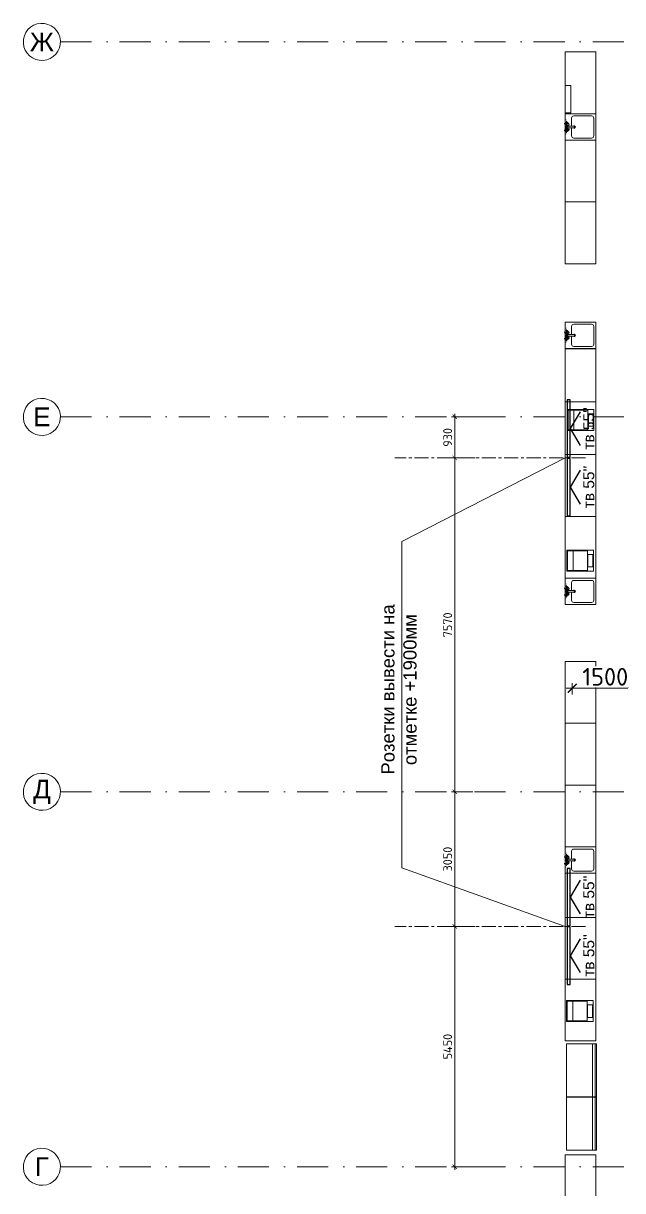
# Model space of a CAD drawing. Header units: millimetres. Extents: x -164867 to 807677, y -316775 to 513985.
# Drawn here: x 240111 to 253694, y 482922 to 509383 of the extents above; entities that cross this region are included whole.
import ezdxf

# ---------------------------------------------------------------- set-up
doc = ezdxf.new("R2010")
doc.units = ezdxf.units.MM
for name, pattern in [('CENTER', [50.8, 31.75, -6.35, 6.35, -6.35]), ('CENTER2', [28.575, 19.05, -3.175, 3.175, -3.175]), ('EVENDASH', [0.25, 0.125, -0.125]), ('А_Штрихпунктирная', [1340.555525, 705.555534, -352.777767, 0, -282.222223])]:
    doc.linetypes.add(name, pattern=pattern)
doc.layers.get('Defpoints').update_dxf_attribs({"color": 140})
for name, color, linetype, lineweight in [('00_asys', 7, 'CENTER2', 13), ('Details', 7, 'Continuous', 20), ('Freezing', 5, 'Continuous', 30), ('INT_2_Sviesa_SAB_LED JUOSTOS', 1, 'Continuous', 18), ('INT_TV', 5, 'Continuous', 13), ('Santechnika', 122, 'Continuous', 0), ('TECHNO', 7, 'Continuous', 15), ('Techno_Vytiazhka', 7, 'Continuous', 9)]:
    doc.layers.add(name, color=color, linetype=linetype, lineweight=lineweight)
doc.styles.add('ISOCPEUR', font='isocpeur.ttf')
doc.styles.add('RomanS', font='romans.shx')
doc.styles.get("Standard").update_dxf_attribs({"font": 'arial.ttf'})
doc.styles.add('стиль1', font='arial.ttf')
doc.dimstyles.new('SAB_int_100', dxfattribs={"dimtxt": 200, "dimasz": 100, "dimexe": 70, "dimexo": 70, "dimgap": 60, "dimtad": 1, "dimdec": 1, "dimrnd": 5, "dimtxsty": 'ISOCPEUR', "dimblk": 'ARCHTICK', "dimcen": 20, "dimdle": 70, "dimadec": 0, "dimazin": 0, "dimtfac": 1, "dimtdec": 1, "dimtmove": 1, "dimatfit": 2, "dimfxl": 1, "dimtfill": 1, "dimarcsym": 0})
doc.dimstyles.new('SAB_int_200', dxfattribs={"dimtxt": 400, "dimasz": 200, "dimexe": 140, "dimexo": 140, "dimgap": 60, "dimtad": 1, "dimdec": 1, "dimrnd": 5, "dimtxsty": 'ISOCPEUR', "dimblk": 'ARCHTICK', "dimcen": 20, "dimdle": 140, "dimadec": 0, "dimazin": 0, "dimtfac": 1, "dimtdec": 1, "dimtmove": 1, "dimatfit": 2, "dimfxl": 1, "dimtfill": 1, "dimarcsym": 0})

# ---------------------------------------------------------------- blocks, each defined once
blk = doc.blocks.new('1-floor_Tehnology_2011-07-12$0$kaupiklis')
at = {"lineweight": 0, "ltscale": 200}
for p, q in [((282270, 543152), (281595, 543152)), ((281595, 543152), (281595, 541952)), ((281626, 541952), (281626, 543152)), ((281687, 543152), (281687, 541952)), ((282270, 541952), (282270, 543152)), ((281595, 541952), (282270, 541952)), ((282270, 541952), (281595, 541952))]:
    blk.add_line(p, q, dxfattribs=at)
blk = doc.blocks.new('98_мойка- тумба')
at = {"layer": 'Details', "lineweight": 0}
for p, q in [((32519, 13700), (33119, 13700)), ((32519, 13700), (33119, 13700)), ((32519, 13000), (32519, 13700)), ((32569, 13100), (32569, 13500)), ((32619, 13550), (32803, 13550)), ((32835, 13666), (32803, 13666)), ((32803, 13666), (32803, 13489)), ((32835, 13489), (32835, 13666)), ((32835, 13550), (33019, 13550)), ((33069, 13500), (33069, 13100)), ((33119, 13700), (33119, 13000)), ((32803, 13489), (32835, 13489)), ((33119, 13000), (32519, 13000)), ((33019, 13050), (32619, 13050))]:
    blk.add_line(p, q, dxfattribs=at)
for centre, start, end in [((32619, 13500), 90, 180), ((33019, 13500), 0, 90), ((32619, 13100), 180, 270), ((33019, 13100), 270, 0)]:
    blk.add_arc(centre, 50, start, end, dxfattribs=at)
for centre, major_axis, start_param, end_param in [((32761, 13636), (20.3, 20.3), 4.712389, 10.995574), ((32820, 13492), (18.9, 18.9), 1.474931, 6.485096), ((32878, 13636), (20.3, 20.3), 4.712389, 10.995574)]:
    blk.add_ellipse(centre, major_axis=major_axis, ratio=1, start_param=start_param, end_param=end_param, dxfattribs=at)
at = {"layer": 'Santechnika', "color": 1, "lineweight": 0}
for p, q in [((32688, 13666), (32800, 13666)), ((32707, 13668), (32743, 13704)), ((32707, 13672), (32739, 13703)), ((32708, 13676), (32734, 13703)), ((32709, 13666), (32744, 13702)), ((32710, 13682), (32729, 13701)), ((32712, 13666), (32744, 13698)), ((32716, 13666), (32744, 13695)), ((32719, 13666), (32744, 13691)), ((32723, 13666), (32744, 13688)), ((32726, 13666), (32744, 13684)), ((32730, 13666), (32744, 13680)), ((32734, 13666), (32744, 13677)), ((32737, 13666), (32744, 13673)), ((32741, 13666), (32744, 13670)), ((32744, 13723), (32744, 13610)), ((32744, 13631), (32780, 13666)), ((32744, 13634), (32776, 13666)), ((32744, 13638), (32772, 13666)), ((32744, 13642), (32769, 13666)), ((32744, 13645), (32765, 13666)), ((32744, 13649), (32762, 13666)), ((32744, 13652), (32758, 13666)), ((32744, 13656), (32755, 13666)), ((32744, 13659), (32751, 13666)), ((32744, 13663), (32748, 13666)), ((32746, 13629), (32782, 13665)), ((32749, 13629), (32781, 13661)), ((32754, 13630), (32780, 13657)), ((32759, 13632), (32778, 13651))]:
    blk.add_line(p, q, dxfattribs=at)
at = {"layer": 'Santechnika', "color": 251, "lineweight": 0}
for p, q in [((32779, 13666), (32859, 13666)), ((32799, 13663), (32823, 13686)), ((32799, 13663), (32823, 13686)), ((32799, 13663), (32822, 13686)), ((32799, 13663), (32822, 13686)), ((32799, 13663), (32822, 13686)), ((32799, 13664), (32822, 13686)), ((32799, 13664), (32822, 13686)), ((32799, 13664), (32821, 13686)), ((32799, 13664), (32821, 13686)), ((32799, 13664), (32821, 13686)), ((32799, 13665), (32821, 13686)), ((32799, 13665), (32821, 13686)), ((32799, 13665), (32820, 13686)), ((32799, 13665), (32820, 13686)), ((32799, 13666), (32820, 13686)), ((32799, 13666), (32820, 13686)), ((32799, 13666), (32820, 13686)), ((32799, 13666), (32819, 13686)), ((32799, 13666), (32819, 13686)), ((32799, 13667), (32819, 13686)), ((32799, 13667), (32819, 13686)), ((32799, 13667), (32818, 13686)), ((32799, 13667), (32818, 13686)), ((32799, 13668), (32818, 13686)), ((32799, 13668), (32818, 13686)), ((32799, 13668), (32817, 13686)), ((32799, 13668), (32817, 13686)), ((32799, 13669), (32817, 13686)), ((32799, 13669), (32817, 13686)), ((32799, 13669), (32816, 13686)), ((32799, 13669), (32816, 13686)), ((32799, 13670), (32816, 13686)), ((32799, 13670), (32816, 13686)), ((32800, 13661), (32825, 13686)), ((32800, 13661), (32825, 13686)), ((32800, 13661), (32824, 13686)), ((32800, 13661), (32824, 13686)), ((32800, 13661), (32824, 13686)), ((32800, 13662), (32824, 13686)), ((32800, 13662), (32824, 13686)), ((32800, 13662), (32824, 13686)), ((32800, 13662), (32823, 13686)), ((32800, 13662), (32823, 13686)), ((32800, 13662), (32823, 13686)), ((32800, 13670), (32815, 13686)), ((32800, 13670), (32815, 13686)), ((32800, 13671), (32815, 13686)), ((32800, 13671), (32814, 13686)), ((32800, 13671), (32814, 13686)), ((32800, 13672), (32814, 13686)), ((32800, 13672), (32814, 13686)), ((32800, 13659), (32826, 13685)), ((32800, 13659), (32826, 13685)), ((32800, 13659), (32826, 13685)), ((32800, 13660), (32826, 13685)), ((32800, 13660), (32826, 13685)), ((32800, 13660), (32825, 13685)), ((32800, 13660), (32825, 13685)), ((32800, 13660), (32825, 13685)), ((32800, 13661), (32825, 13685)), ((32800, 13672), (32813, 13685)), ((32800, 13673), (32813, 13685)), ((32800, 13673), (32813, 13685)), ((32800, 13673), (32812, 13685)), ((32801, 13658), (32827, 13685)), ((32801, 13658), (32827, 13685)), ((32801, 13658), (32827, 13685)), ((32801, 13659), (32827, 13685)), ((32801, 13659), (32827, 13685)), ((32801, 13659), (32827, 13685)), ((32801, 13659), (32826, 13685)), ((32801, 13674), (32812, 13685)), ((32801, 13674), (32811, 13685)), ((32801, 13674), (32811, 13685)), ((32801, 13657), (32828, 13684)), ((32801, 13657), (32828, 13684)), ((32801, 13657), (32828, 13684)), ((32801, 13657), (32828, 13684)), ((32801, 13658), (32828, 13684)), ((32801, 13658), (32828, 13684)), ((32801, 13658), (32828, 13684)), ((32801, 13675), (32811, 13684)), ((32801, 13675), (32810, 13684)), ((32801, 13676), (32810, 13684)), ((32802, 13656), (32829, 13684)), ((32802, 13656), (32829, 13684)), ((32802, 13656), (32829, 13684)), ((32802, 13657), (32829, 13684)), ((32802, 13657), (32829, 13684)), ((32802, 13657), (32829, 13684)), ((32802, 13676), (32809, 13684)), ((32802, 13655), (32830, 13683)), ((32802, 13655), (32830, 13683)), ((32802, 13656), (32830, 13683)), ((32802, 13656), (32830, 13683)), ((32802, 13656), (32830, 13683)), ((32802, 13656), (32829, 13683)), ((32802, 13677), (32809, 13683)), ((32802, 13677), (32808, 13683)), ((32803, 13655), (32831, 13683)), ((32803, 13655), (32831, 13683)), ((32803, 13655), (32831, 13683)), ((32803, 13655), (32830, 13683)), ((32803, 13655), (32830, 13683)), ((32803, 13678), (32807, 13683)), ((32803, 13654), (32832, 13682)), ((32803, 13654), (32831, 13682)), ((32803, 13654), (32831, 13682)), ((32803, 13654), (32831, 13682)), ((32803, 13654), (32831, 13682)), ((32803, 13655), (32831, 13682)), ((32804, 13653), (32832, 13682)), ((32804, 13654), (32832, 13682)), ((32804, 13654), (32832, 13682)), ((32804, 13654), (32832, 13682)), ((32804, 13679), (32806, 13682)), ((32804, 13653), (32833, 13681)), ((32804, 13653), (32833, 13681)), ((32804, 13653), (32832, 13681)), ((32804, 13653), (32832, 13681)), ((32804, 13653), (32832, 13681)), ((32805, 13652), (32833, 13681)), ((32805, 13652), (32833, 13681)), ((32805, 13653), (32833, 13681)), ((32805, 13653), (32833, 13681)), ((32805, 13652), (32833, 13680)), ((32805, 13652), (32833, 13680)), ((32805, 13652), (32833, 13680)), ((32805, 13652), (32834, 13680)), ((32805, 13652), (32834, 13680)), ((32806, 13652), (32834, 13680)), ((32806, 13652), (32834, 13680)), ((32806, 13651), (32834, 13680)), ((32806, 13651), (32834, 13680)), ((32806, 13651), (32834, 13679)), ((32806, 13651), (32834, 13679)), ((32806, 13651), (32834, 13679)), ((32806, 13651), (32835, 13679)), ((32806, 13651), (32835, 13679)), ((32807, 13651), (32835, 13679)), ((32807, 13651), (32835, 13679)), ((32807, 13651), (32835, 13679)), ((32807, 13650), (32835, 13678)), ((32807, 13650), (32835, 13678)), ((32807, 13650), (32835, 13678)), ((32807, 13650), (32835, 13678)), ((32808, 13650), (32835, 13678)), ((32808, 13650), (32836, 13678)), ((32808, 13650), (32836, 13678)), ((32808, 13650), (32836, 13678)), ((32808, 13650), (32836, 13677)), ((32808, 13650), (32836, 13677)), ((32808, 13650), (32836, 13677)), ((32808, 13649), (32836, 13677)), ((32809, 13649), (32836, 13677)), ((32809, 13649), (32836, 13677)), ((32809, 13649), (32836, 13677)), ((32809, 13649), (32836, 13676)), ((32809, 13649), (32836, 13676)), ((32809, 13649), (32837, 13676)), ((32809, 13649), (32837, 13676)), ((32810, 13649), (32837, 13676)), ((32810, 13649), (32837, 13676)), ((32810, 13649), (32837, 13676)), ((32810, 13649), (32837, 13675)), ((32810, 13648), (32837, 13675)), ((32810, 13648), (32837, 13675)), ((32810, 13648), (32837, 13675)), ((32811, 13648), (32837, 13675)), ((32811, 13648), (32837, 13675)), ((32811, 13648), (32837, 13675)), ((32811, 13648), (32837, 13674)), ((32811, 13648), (32838, 13674)), ((32811, 13648), (32838, 13674)), ((32812, 13648), (32838, 13674)), ((32812, 13648), (32838, 13674)), ((32812, 13648), (32838, 13674)), ((32812, 13648), (32838, 13673)), ((32812, 13648), (32838, 13673)), ((32812, 13647), (32838, 13673)), ((32813, 13647), (32838, 13673)), ((32813, 13647), (32838, 13673)), ((32813, 13647), (32838, 13673)), ((32813, 13647), (32838, 13672)), ((32813, 13647), (32838, 13672)), ((32813, 13647), (32838, 13672)), ((32814, 13647), (32838, 13672)), ((32814, 13647), (32838, 13672)), ((32814, 13647), (32838, 13672)), ((32814, 13647), (32838, 13671)), ((32814, 13647), (32839, 13671)), ((32814, 13647), (32839, 13671)), ((32815, 13647), (32839, 13671)), ((32815, 13647), (32839, 13671)), ((32815, 13647), (32839, 13670)), ((32815, 13647), (32839, 13670)), ((32815, 13647), (32839, 13670)), ((32816, 13647), (32839, 13670)), ((32816, 13647), (32839, 13670)), ((32816, 13647), (32839, 13670)), ((32816, 13647), (32839, 13669)), ((32816, 13647), (32839, 13669)), ((32817, 13646), (32839, 13669)), ((32817, 13646), (32839, 13669)), ((32817, 13646), (32839, 13669)), ((32817, 13646), (32839, 13668)), ((32817, 13646), (32839, 13668)), ((32818, 13646), (32839, 13668)), ((32818, 13646), (32839, 13668)), ((32818, 13646), (32839, 13668)), ((32818, 13646), (32839, 13667)), ((32818, 13646), (32839, 13667)), ((32819, 13706), (32819, 13626)), ((32819, 13646), (32839, 13667)), ((32819, 13646), (32839, 13667)), ((32819, 13646), (32839, 13666)), ((32819, 13646), (32839, 13666)), ((32819, 13646), (32839, 13666)), ((32820, 13646), (32839, 13666)), ((32820, 13646), (32839, 13666)), ((32820, 13646), (32839, 13665)), ((32820, 13646), (32839, 13665)), ((32821, 13646), (32839, 13665)), ((32821, 13646), (32839, 13665)), ((32821, 13646), (32839, 13664)), ((32821, 13646), (32839, 13664)), ((32822, 13646), (32839, 13664)), ((32822, 13647), (32839, 13664)), ((32822, 13647), (32839, 13663)), ((32822, 13647), (32839, 13663)), ((32823, 13647), (32839, 13663)), ((32823, 13647), (32839, 13662)), ((32823, 13647), (32839, 13662)), ((32824, 13647), (32839, 13662)), ((32824, 13647), (32839, 13662)), ((32824, 13647), (32839, 13661)), ((32824, 13647), (32838, 13661)), ((32825, 13647), (32838, 13661)), ((32825, 13647), (32838, 13660)), ((32825, 13647), (32838, 13660)), ((32826, 13647), (32838, 13660)), ((32826, 13648), (32838, 13659)), ((32827, 13648), (32838, 13659)), ((32827, 13648), (32838, 13659)), ((32827, 13648), (32837, 13658)), ((32828, 13648), (32837, 13658)), ((32828, 13648), (32837, 13657)), ((32829, 13649), (32837, 13657)), ((32829, 13649), (32837, 13656)), ((32830, 13649), (32836, 13656)), ((32830, 13650), (32836, 13655)), ((32831, 13650), (32835, 13654))]:
    blk.add_line(p, q, dxfattribs=at)
at = {"layer": 'Santechnika', "color": 5, "lineweight": 0}
for p, q in [((32838, 13666), (32950, 13666)), ((32857, 13668), (32893, 13704)), ((32857, 13672), (32889, 13703)), ((32858, 13676), (32884, 13703)), ((32859, 13666), (32894, 13702)), ((32860, 13682), (32879, 13701)), ((32862, 13666), (32894, 13698)), ((32866, 13666), (32894, 13695)), ((32869, 13666), (32894, 13691)), ((32873, 13666), (32894, 13688)), ((32876, 13666), (32894, 13684)), ((32880, 13666), (32894, 13680)), ((32884, 13666), (32894, 13677)), ((32887, 13666), (32894, 13673)), ((32891, 13666), (32894, 13670)), ((32894, 13723), (32894, 13610)), ((32894, 13631), (32930, 13666)), ((32894, 13634), (32926, 13666)), ((32894, 13638), (32922, 13666)), ((32894, 13642), (32919, 13666)), ((32894, 13645), (32915, 13666)), ((32894, 13649), (32912, 13666)), ((32894, 13652), (32908, 13666)), ((32894, 13656), (32905, 13666)), ((32894, 13659), (32901, 13666)), ((32894, 13663), (32898, 13666)), ((32896, 13629), (32932, 13665)), ((32899, 13629), (32931, 13661)), ((32904, 13630), (32930, 13657)), ((32909, 13632), (32928, 13651))]:
    blk.add_line(p, q, dxfattribs=at)
at = {"layer": 'Santechnika', "color": 1, "lineweight": 0}
blk.add_circle((32744, 13666), 37.5, dxfattribs=at)
at = {"layer": 'Santechnika', "color": 5, "lineweight": 0}
blk.add_circle((32894, 13666), 37.5, dxfattribs=at)
at = {"layer": 'Santechnika', "color": 251, "lineweight": 0}
blk.add_ellipse((32819, 13666), major_axis=(14.1, 14.1), ratio=1, start_param=5.497787, end_param=11.780972, dxfattribs=at)
at = {"layer": 'Santechnika', "color": 1, "lineweight": 0, "style": 'RomanS'}
blk.add_text('HOTW', height=15, dxfattribs=at).set_placement((32646, 13671))
at = {"layer": 'Santechnika', "color": 251, "lineweight": 0, "style": 'RomanS'}
blk.add_text('DRAIN', height=15, dxfattribs=at).set_placement((32788, 13693))
at = {"layer": 'Santechnika', "color": 5, "lineweight": 0, "style": 'RomanS'}
blk.add_text('COLDW', height=15, dxfattribs=at).set_placement((32931, 13673))
blk = doc.blocks.new('36__горячий стол NW-460')
at = {"transparency": 33554669}
blk.add_lwpolyline([(4267, 1012), (4267, 1012), (4267, 1612), (3787, 1612), (3787, 1012), (4267, 1012)], dxfattribs=at)
for points in [[(4252, 1597), (4252, 1469), (3802, 1469), (3802, 1597)], [(4252, 1469), (4252, 1147), (3802, 1147), (3802, 1469)], [(4169, 1137), (3884, 1137), (3884, 1027), (4169, 1027)]]:
    blk.add_lwpolyline(points, close=True, dxfattribs=at)
blk = doc.blocks.new('TECHNOLOGIJA Garmatnaya')
at = {"layer": 'TECHNO', "transparency": 33554687, "flags": 128}
for points in [[(6050, 49371), (6050, 50771), (5350, 50771), (5350, 49371)], [(6050, 47371), (6050, 48771), (5350, 48771), (5350, 47371)], [(6050, 45971), (6050, 47371), (5350, 47371), (5350, 45971)], [(6050, 42844), (6050, 44044), (5350, 44044), (5350, 42844)], [(6050, 41644), (6050, 42844), (5350, 42844), (5350, 41644)], [(6050, 40244), (6050, 41644), (5350, 41644), (5350, 40244)], [(6050, 38844), (6050, 40244), (5350, 40244), (5350, 38844)], [(6050, 35554), (6050, 36954), (5350, 36954), (5350, 35554)], [(6050, 34154), (6050, 35554), (5350, 35554), (5350, 34154)], [(6050, 32754), (6050, 34154), (5350, 34154), (5350, 32754)], [(6050, 31154), (6050, 32154), (5350, 32154), (5350, 31154)], [(6050, 29754), (6050, 31154), (5350, 31154), (5350, 29754)], [(6050, 28354), (6050, 29754), (5350, 29754), (5350, 28354)], [(6050, 24775), (6050, 25775), (5350, 25775), (5350, 24775)]]:
    blk.add_lwpolyline(points, close=True, dxfattribs=at)
at = {"layer": 'TECHNO', "transparency": 33554687}
blk.add_lwpolyline([(5350, 49393), (5350, 50013), (5480, 50013), (5480, 49393), (5350, 49393)], dxfattribs=at)
at = {"layer": 'Freezing', "transparency": 33554669, "xscale": -1}
for p in [(287656, -514866), (287656, -516076)]:
    blk.add_blockref('1-floor_Tehnology_2011-07-12$0$kaupiklis', p, dxfattribs=at)
at = {"layer": 'TECHNO', "transparency": 33554687}
for name, p, rotation in [('98_мойка- тумба', (19050, 16252), 90), ('98_мойка- тумба', (19050, 11529), 90), ('36__горячий стол NW-460', (7017, 38403), 90.00001281994491), ('36__горячий стол NW-460', (7006, 35214), 90.00001281994491), ('98_мойка- тумба', (19050, 5725), 90), ('98_мойка- тумба', (19050, -365), 90), ('36__горячий стол NW-460', (6999, 25004), 90.00001281994491)]:
    blk.add_blockref(name, p, dxfattribs=dict(at, rotation=rotation))
blk = doc.blocks.new('_ArchTick')
at = {"color": 0, "linetype": 'ByBlock', "const_width": 0.15}
blk.add_lwpolyline([(-0.5, -0.5), (0.5, 0.5)], dxfattribs=at)
blk = doc.blocks.new('*D418')
at = {"layer": 'Defpoints', "color": 0, "ltscale": 500, "transparency": 16777216}
for p in [(5513, 36604), (7012, 36605), (7012, 36348)]:
    blk.add_point(p, dxfattribs=at)
at = {"layer": 'INT_2_Sviesa_SAB_LED JUOSTOS', "color": 0, "lineweight": -2, "ltscale": 500, "transparency": 16777216}
for p, q in [((5373, 36348), (7152, 36348)), ((5513, 36464), (5513, 36208)), ((7012, 36465), (7012, 36208))]:
    blk.add_line(p, q, dxfattribs=at)
at = {"layer": 'INT_2_Sviesa_SAB_LED JUOSTOS', "color": 0, "ltscale": 500, "transparency": 16777216, "insert": (6262, 36608), "char_height": 400, "attachment_point": 5, "style": 'ISOCPEUR', "bg_fill": 3, "box_fill_scale": 1.1, "bg_fill_color": 256, "bg_fill_true_color": 13158600, "bg_fill_transparency": 0}
blk.add_mtext('1500', dxfattribs=at)
at = {"layer": 'INT_2_Sviesa_SAB_LED JUOSTOS', "color": 0, "lineweight": -2, "ltscale": 500, "transparency": 16777216, "xscale": 200, "yscale": 200, "zscale": 200, "rotation": 180}
blk.add_blockref('_ArchTick', (5513, 36348), dxfattribs=at)
at = {"layer": 'INT_2_Sviesa_SAB_LED JUOSTOS', "color": 0, "lineweight": -2, "ltscale": 500, "transparency": 16777216, "xscale": 200, "yscale": 200, "zscale": 200}
blk.add_blockref('_ArchTick', (7012, 36348), dxfattribs=at)
blk = doc.blocks.new('*D413')
at = {"layer": 'Defpoints', "color": 0, "transparency": 16777216}
for p in [(2850, 30950), (3381, 30950), (3386, 25500)]:
    blk.add_point(p, dxfattribs=at)
at = {"layer": 'INT_TV', "color": 0, "lineweight": -2, "transparency": 16777216}
for p, q in [((2850, 25430), (2850, 31020)), ((3311, 30950), (2780, 30950)), ((3316, 25500), (2780, 25500))]:
    blk.add_line(p, q, dxfattribs=at)
at = {"layer": 'INT_TV', "color": 0, "lineweight": -2, "transparency": 16777216, "xscale": 100, "yscale": 100, "zscale": 100}
for p, rotation in [((2850, 30950), 90), ((2850, 25500), 270)]:
    blk.add_blockref('_ArchTick', p, dxfattribs=dict(at, rotation=rotation))
at = {"layer": 'INT_TV', "color": 0, "transparency": 16777216, "insert": (2690, 28225), "char_height": 200, "attachment_point": 5, "rotation": 90, "style": 'ISOCPEUR', "bg_fill": 3, "box_fill_scale": 1.1, "bg_fill_color": 256, "bg_fill_true_color": 13158600, "bg_fill_transparency": 0}
blk.add_mtext('5450', dxfattribs=at)
blk = doc.blocks.new('*D404')
at = {"layer": 'Defpoints', "color": 0, "transparency": 16777216}
for p in [(2850, 41570), (3381, 41570), (3328, 34000)]:
    blk.add_point(p, dxfattribs=at)
at = {"layer": 'INT_TV', "color": 0, "lineweight": -2, "transparency": 16777216}
for p, q in [((3311, 41570), (2780, 41570)), ((2850, 33930), (2850, 41640)), ((3258, 34000), (2780, 34000))]:
    blk.add_line(p, q, dxfattribs=at)
at = {"layer": 'INT_TV', "color": 0, "lineweight": -2, "transparency": 16777216, "xscale": 100, "yscale": 100, "zscale": 100}
for p, rotation in [((2850, 41570), 90), ((2850, 34000), 270)]:
    blk.add_blockref('_ArchTick', p, dxfattribs=dict(at, rotation=rotation))
at = {"layer": 'INT_TV', "color": 0, "transparency": 16777216, "insert": (2690, 37785), "char_height": 200, "attachment_point": 5, "rotation": 90, "style": 'ISOCPEUR', "bg_fill": 3, "box_fill_scale": 1.1, "bg_fill_color": 256, "bg_fill_true_color": 13158600, "bg_fill_transparency": 0}
blk.add_mtext('7570', dxfattribs=at)
blk = doc.blocks.new('*D405')
at = {"layer": 'Defpoints', "color": 0, "transparency": 16777216}
for p in [(3499, 42500), (2850, 41570), (3381, 41570)]:
    blk.add_point(p, dxfattribs=at)
at = {"layer": 'INT_TV', "color": 0, "lineweight": -2, "transparency": 16777216}
for p, q in [((3429, 42500), (2780, 42500)), ((2850, 42570), (2850, 41500)), ((3311, 41570), (2780, 41570))]:
    blk.add_line(p, q, dxfattribs=at)
at = {"layer": 'INT_TV', "color": 0, "lineweight": -2, "transparency": 16777216, "xscale": 100, "yscale": 100, "zscale": 100}
for p, rotation in [((2850, 42500), 90), ((2850, 41570), 270)]:
    blk.add_blockref('_ArchTick', p, dxfattribs=dict(at, rotation=rotation))
at = {"layer": 'INT_TV', "color": 0, "transparency": 16777216, "insert": (2690, 42035), "char_height": 200, "attachment_point": 5, "rotation": 90, "style": 'ISOCPEUR', "bg_fill": 3, "box_fill_scale": 1.1, "bg_fill_color": 256, "bg_fill_true_color": 13158600, "bg_fill_transparency": 0}
blk.add_mtext('930', dxfattribs=at)
blk = doc.blocks.new('*D406')
at = {"layer": 'Defpoints', "color": 0, "transparency": 16777216}
for p in [(2850, 34000), (3328, 34000), (3381, 30950)]:
    blk.add_point(p, dxfattribs=at)
at = {"layer": 'INT_TV', "color": 0, "lineweight": -2, "transparency": 16777216}
for p, q in [((3258, 34000), (2780, 34000)), ((2850, 30880), (2850, 34070)), ((3311, 30950), (2780, 30950))]:
    blk.add_line(p, q, dxfattribs=at)
at = {"layer": 'INT_TV', "color": 0, "lineweight": -2, "transparency": 16777216, "xscale": 100, "yscale": 100, "zscale": 100}
for p, rotation in [((2850, 34000), 90), ((2850, 30950), 270)]:
    blk.add_blockref('_ArchTick', p, dxfattribs=dict(at, rotation=rotation))
at = {"layer": 'INT_TV', "color": 0, "transparency": 16777216, "insert": (2690, 32475), "char_height": 200, "attachment_point": 5, "rotation": 90, "style": 'ISOCPEUR', "bg_fill": 3, "box_fill_scale": 1.1, "bg_fill_color": 256, "bg_fill_true_color": 13158600, "bg_fill_transparency": 0}
blk.add_mtext('3050', dxfattribs=at)
blk = doc.blocks.new('OSI Garmatnaya')
at = {"layer": '00_asys', "linetype": 'Continuous', "transparency": 33554687}
for points in [[(-6926.46, 50973.35, 1), (-6088.16, 51026.65, 1)], [(-6926.46, 42473.35, 1), (-6088.16, 42526.65, 1)], [(-6926.46, 33973.35, 1), (-6088.16, 34026.65, 1)], [(-6926.46, 25473.35, 1), (-6088.16, 25526.65, 1)]]:
    blk.add_lwpolyline(points, format="xyb", close=True, dxfattribs=at)
at = {"layer": '00_asys', "linetype": 'А_Штрихпунктирная', "transparency": 33554687}
for points in [[(-6087.31, 51000), (59815.7, 51000)], [(-6087.31, 42500), (59815.7, 42500)], [(-6087.31, 34000), (59815.7, 34000)], [(-6087.31, 25500), (59815.7, 25500)]]:
    blk.add_lwpolyline(points, dxfattribs=at)
at = {"layer": '00_asys', "transparency": 33554687, "char_height": 425, "width": 1206.7351, "attachment_point": 5}
for s, insert in [('{\\fArial|b0|i0|c204|p34;Ж}', (-6507.31, 51000)), ('{\\fArial|b0|i0|c204|p34;Е}', (-6507.31, 42500)), ('{\\fArial|b0|i0|c204|p34;Д}', (-6507.31, 34000)), ('{\\fArial|b0|i0|c204|p34;Г}', (-6507.31, 25500))]:
    blk.add_mtext(s, dxfattribs=dict(at, insert=insert))
blk = doc.blocks.new('VYTIAZHKA Garmatnaya')
at = {"color": 214, "linetype": 'EVENDASH', "lineweight": 15, "ltscale": 400, "transparency": 33554687}
for p, q in [((10581, 25163), (10581, 22517)), ((10831, 25163), (10831, 22413)), ((10435, 22370), (10581, 22516)), ((10435, 22370), (5675, 22370)), ((10831, 22413), (10538, 22120)), ((10538, 22120), (5675, 22120))]:
    blk.add_line(p, q, dxfattribs=at)
for points in [[(12730, 25163), (12730, 20143, -0.198912), (12730, 20143), (12438, 19850, -0.198912), (12437, 19850), (5675, 19850)], [(5675, 20100), (12334, 20100, 0.198912), (12334, 20100), (12480, 20246, 0.198912), (12480, 20247), (12480, 25163)]]:
    blk.add_lwpolyline(points, format="xyb", dxfattribs=at)
for centre in [(10706, 25163), (10706, 25163), (12605, 25163), (5675, 22245), (9005, 22245), (5675, 19975), (9005, 19975)]:
    blk.add_circle(centre, 125, dxfattribs=at)
for centre, start, end in [((10581, 22517), 315, 0), ((10435, 22371), 270, 315), ((10831, 22413), 315, 0), ((10538, 22121), 270, 315)]:
    blk.add_arc(centre, 0.5, start, end, dxfattribs=at)
blk.add_ellipse((12605, 25163), major_axis=(0, -125), ratio=1, start_param=0, end_param=3.141593, dxfattribs=at)
blk = doc.blocks.new('LED Garmatnaya')
at = {"layer": 'INT_2_Sviesa_SAB_LED JUOSTOS', "ltscale": 500, "transparency": 33554687}
dim = blk.add_linear_dim(base=(7012.5, 36347.51), p1=(5512.5, 36604.38), p2=(7012.5, 36605.2), dimstyle='SAB_int_200', dxfattribs=at)
dim.commit()
dim.dimension.update_dxf_attribs({"geometry": '*D418', "text_midpoint": (6262.5, 36347.51), "dimtype": 128})
blk = doc.blocks.new('TV Garmatnaya')
at = {"layer": 'INT_TV', "lineweight": 30, "transparency": 33554669}
for points in [[(5400, 42883.96), (5400, 41583.96), (5470, 41583.96), (5470, 42883.96), (5400, 42883.96)], [(5691.28, 42617.22), (5470, 42233.96), (5691.28, 41850.7)], [(5400, 41556.04), (5400, 40256.04), (5470, 40256.04), (5470, 41556.04), (5400, 41556.04)], [(5691.28, 41289.3), (5470, 40906.04), (5691.28, 40522.78)], [(5400, 32263.96), (5400, 30963.96), (5470, 30963.96), (5470, 32263.96), (5400, 32263.96)], [(5691.28, 31997.22), (5470, 31613.96), (5691.28, 31230.7)], [(5400, 30936.04), (5400, 29636.04), (5470, 29636.04), (5470, 30936.04), (5400, 30936.04)], [(5691.28, 30669.3), (5470, 30286.04), (5691.28, 29902.78)]]:
    blk.add_lwpolyline(points, dxfattribs=at)
at = {"layer": 'INT_TV', "transparency": 33554687}
blk.add_lwpolyline([(5350, 30950), (1647.6, 32279.72), (1650.95, 36062.61)], dxfattribs=at)
at = {"layer": 'INT_TV', "transparency": 33554687, "char_height": 250, "width": 3420.5286, "attachment_point": 1, "rotation": 90, "style": 'стиль1'}
for insert in [(5762.55, 41757.75), (5762.55, 40429.83), (5762.55, 31137.75), (5762.55, 29809.83)]:
    blk.add_mtext("тв 55''", dxfattribs=dict(at, insert=insert))
at = {"layer": 'INT_TV', "lineweight": 30, "transparency": 33554687, "insert": (1989.23, 33873.22), "char_height": 300, "width": 4844.1694, "attachment_point": 7, "rotation": 90, "style": 'стиль1'}
blk.add_mtext('\\pi517.20748;Розетки вывести на \\P\\pi731.157;отметке +19{\\fArial|b0|i0|c186|p34;0}0мм{\\fArial|b0|i0|c186|p34; }', dxfattribs=at)
at = {"layer": 'INT_TV', "transparency": 33554687}
for base, p1, p2, picture, middle in [((2849.72, 41570), (3328.07, 34000), (3380.75, 41570), '*D404', (2689.72, 37785)), ((2849.72, 30950), (3386.49, 25500), (3380.75, 30950), '*D413', (2689.72, 28225))]:
    dim = blk.add_linear_dim(base=base, p1=p1, p2=p2, angle=90, dimstyle='SAB_int_100', dxfattribs=at)
    dim.commit()
    dim.dimension.update_dxf_attribs({"geometry": picture, "text_midpoint": middle})
at = {"layer": 'INT_TV', "linetype": 'CENTER', "ltscale": 10, "transparency": 33554687}
for points in [[(5813.93, 41570), (1494.01, 41570)], [(5813.93, 30950), (1494.01, 30950)]]:
    blk.add_lwpolyline(points, dxfattribs=at)
at = {"layer": 'INT_TV', "transparency": 33554687}
for base, p1, p2, angle, picture, middle in [((2849.72, 41570), (3498.97, 42500), (3380.75, 41570), 270, '*D405', (2689.72, 42035)), ((2849.72, 34000), (3380.75, 30950), (3328.07, 34000), 90, '*D406', (2689.72, 32475))]:
    dim = blk.add_linear_dim(base=base, p1=p1, p2=p2, angle=angle, dimstyle='SAB_int_100', dxfattribs=at)
    dim.commit()
    dim.dimension.update_dxf_attribs({"geometry": picture, "text_midpoint": middle})
blk.add_lwpolyline([(5350, 41570), (1650.95, 39675.78), (1650.95, 36062.61)], dxfattribs=at)

msp = doc.modelspace()

# ---------------------------------------------------------------- block references
at = {"layer": 'TECHNO', "transparency": 33554687}
msp.add_blockref('TECHNOLOGIJA Garmatnaya', (247038.21, 457962.73), dxfattribs=at)

# ---------------------------------------------------------------- next in the draw order: block references
at = {"layer": 'INT_2_Sviesa_SAB_LED JUOSTOS', "transparency": 33554687}
msp.add_blockref('LED Garmatnaya', (247038.21, 457962.73), dxfattribs=at)

# ---------------------------------------------------------------- next in the draw order: block references
at = {"layer": 'INT_TV', "transparency": 33554687}
msp.add_blockref('TV Garmatnaya', (247038.21, 457962.73), dxfattribs=at)

# ---------------------------------------------------------------- next in the draw order: block references
at = {"layer": '00_asys', "linetype": 'CENTER2', "lineweight": 25, "ltscale": 200, "transparency": 33554687}
msp.add_blockref('OSI Garmatnaya', (247038.21, 457962.73), dxfattribs=at)

# ---------------------------------------------------------------- next in the draw order: block references
at = {"layer": 'Techno_Vytiazhka', "transparency": 33554687}
msp.add_blockref('VYTIAZHKA Garmatnaya', (247038.21, 457962.73), dxfattribs=at)

doc.saveas('drawing.dxf')
